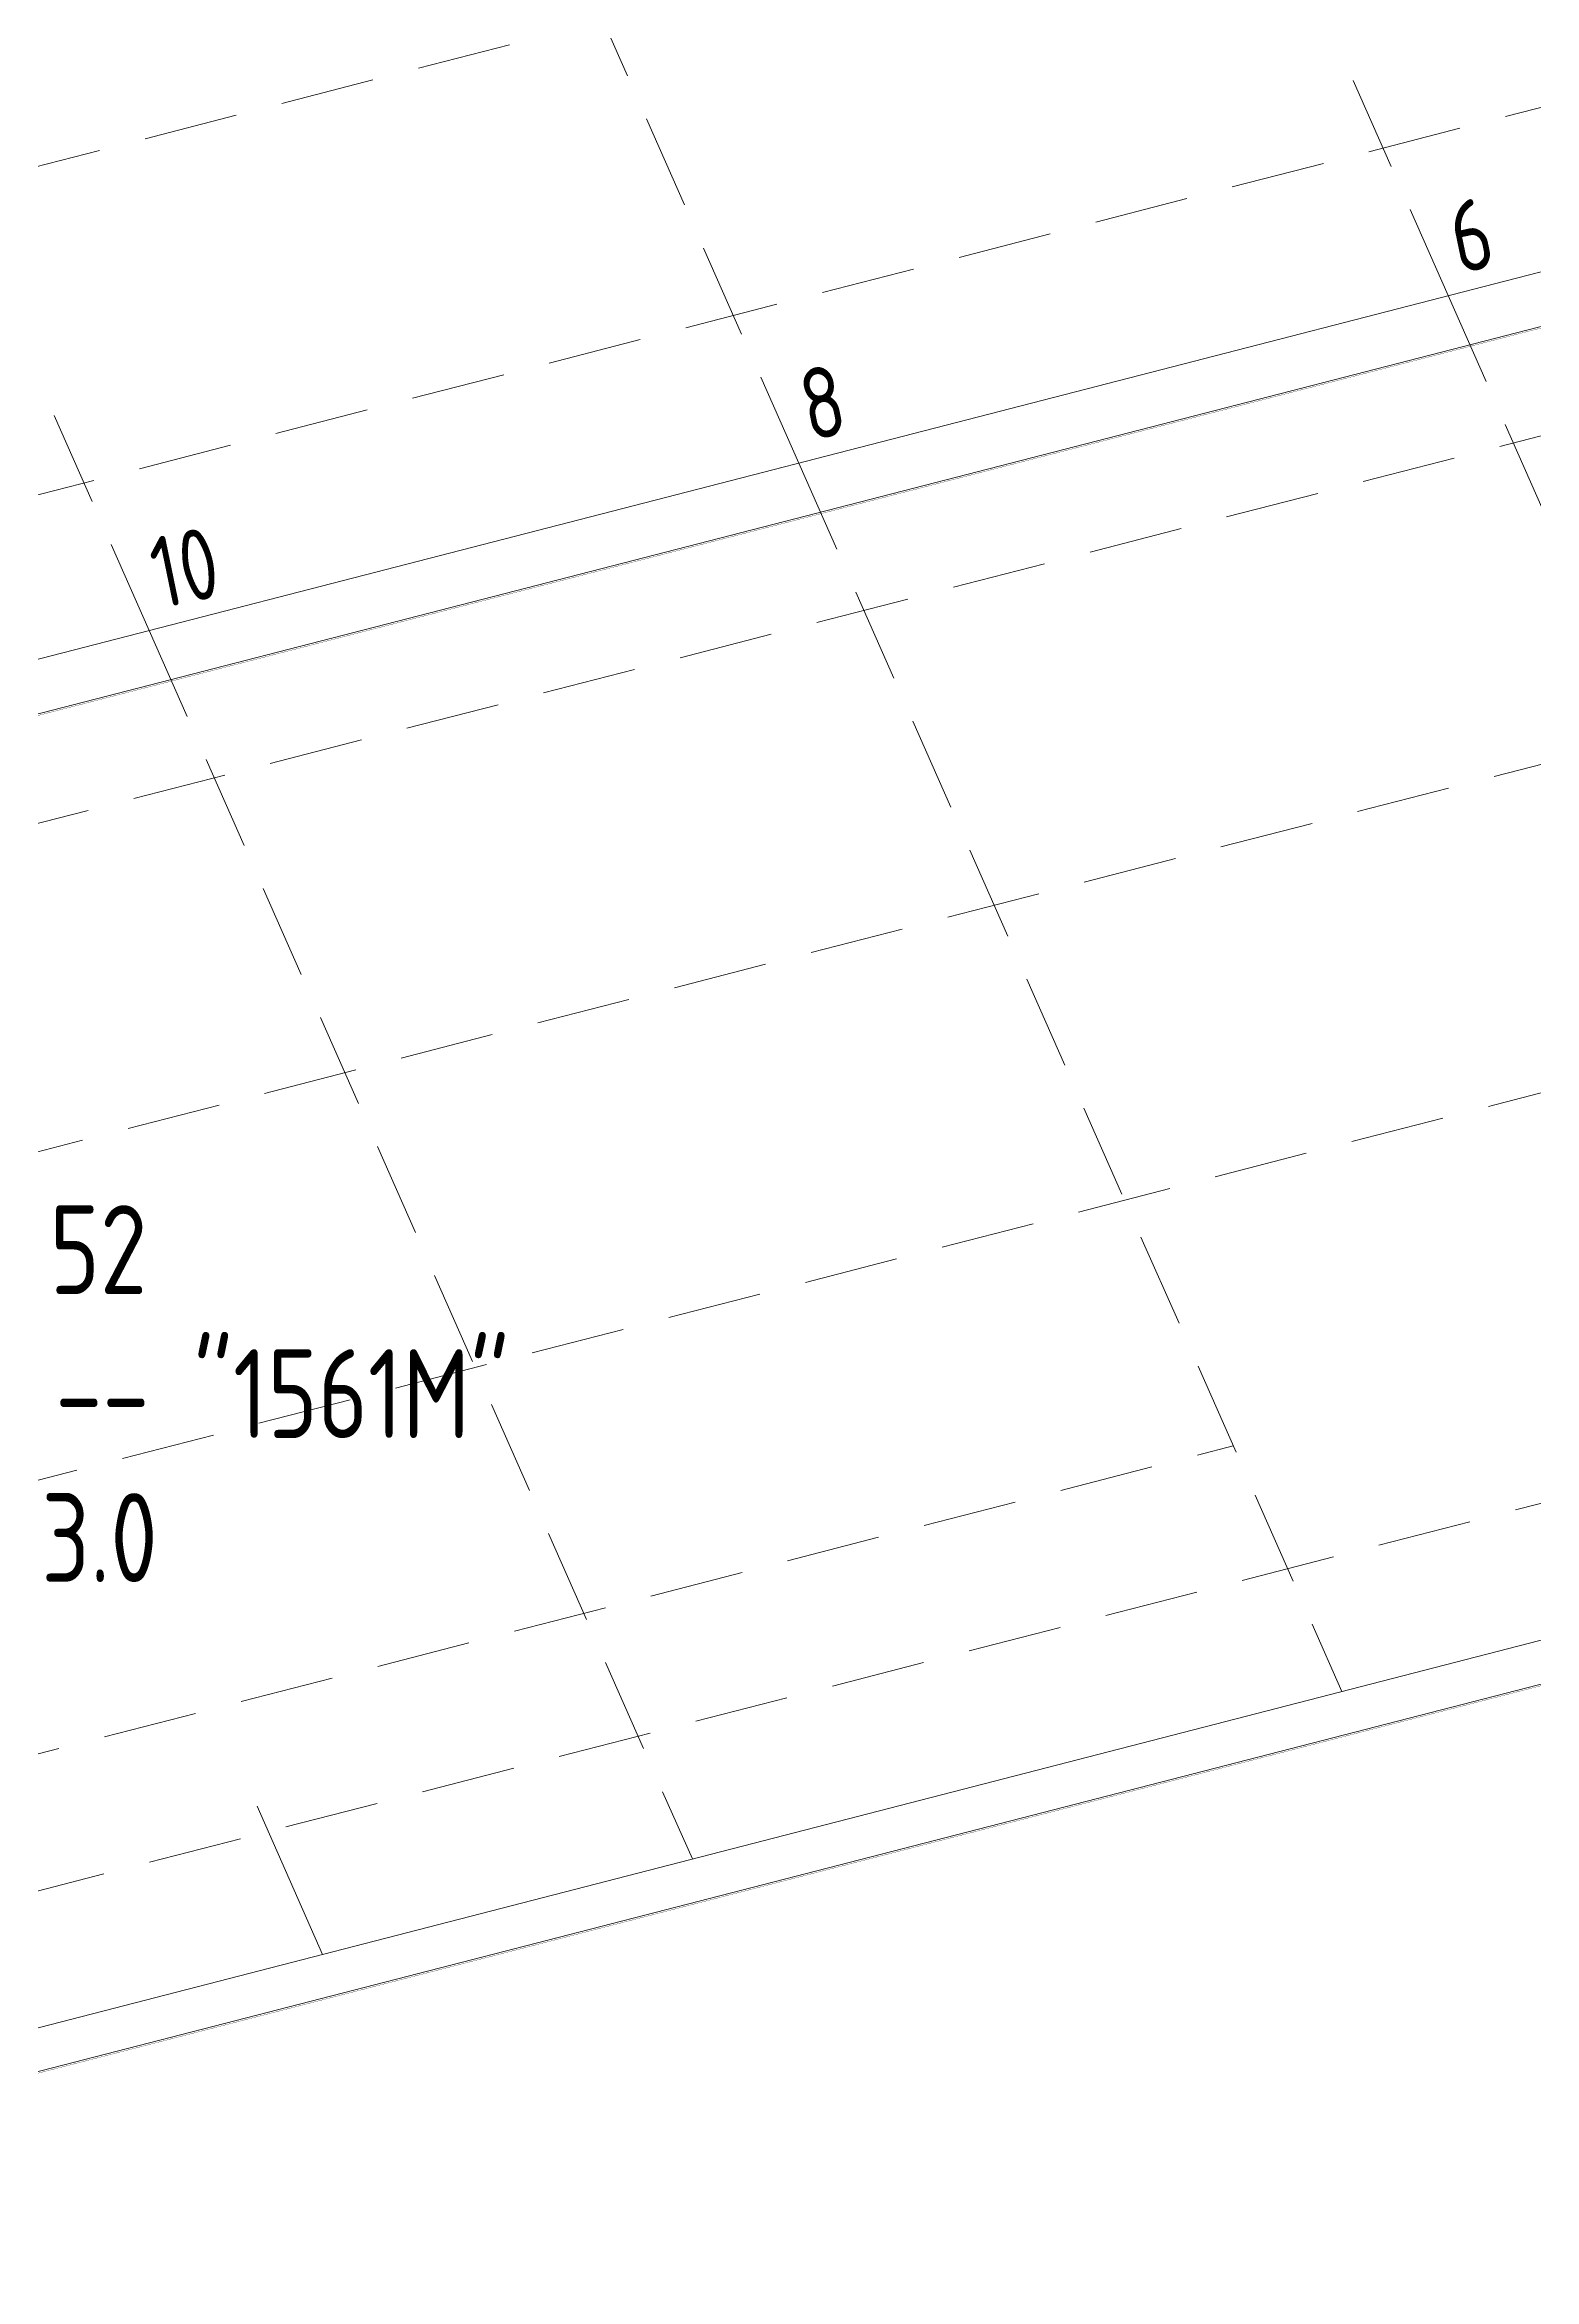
# Model space of a CAD drawing. Header units: millimetres. Extents: x 149544 to 197467, y -3118 to 25363.
# Drawn here: x 194518 to 195524, y 7266 to 8774 of the extents above; entities that cross this region are included whole.
import ezdxf

# ---------------------------------------------------------------- set-up
doc = ezdxf.new("R2010")
doc.units = ezdxf.units.MM
doc.header["$MEASUREMENT"] = 0
for name, pattern in [('K5LT32774', [0]), ('K5LT32778', [0]), ('K5LT32780', [0]), ('K5LT32788', [0]), ('K5LT32803', [95.25, 63.5, -31.75])]:
    doc.linetypes.add(name, pattern=pattern)
doc.layers.add('IDENT', color=7, linetype='Continuous')
doc.styles.add('KTEXTSTYLE', font='GOST_AU.SHX', dxfattribs={"width": 0.96, "height": 5})

# ---------------------------------------------------------------- blocks, each defined once
blk = doc.blocks.new('U6')
at = {"layer": 'IDENT', "color": 7, "char_height": 0.2, "attachment_point": 1, "style": 'KTEXTSTYLE'}
for s, insert in [('\\H3.5;\\W0.965;\\Q15;\\Q0;\\H60.00;52', (-152436.5, -9761.8)), ('\\H3.5;\\W0.965;\\Q15;\\Q0;\\H60.00;       -- "1561M"', (-152640.5, -9859)), ('\\H3.5;\\W0.965;\\Q15;\\Q0;\\H60.00;3.0', (-152442.1, -9956.2))]:
    blk.add_mtext(s, dxfattribs=dict(at, insert=insert))

msp = doc.modelspace()

# ---------------------------------------------------------------- linework, layer by layer
at = {"color": 0, "linetype": 'K5LT32803', "lineweight": 18}
for p, q in [((195465.7, 8605), (195098.9, 9434.5)), ((195027.2, 8491.9), (194660.4, 9321.5)), ((194588.7, 8378.9), (194222, 9208.4)), ((191911.2, 8021.3), (195962.1, 9065.7)), ((191999.5, 7822.3), (196050.2, 8866.6)), ((192087.9, 7623.3), (196138.2, 8667.5)), ((195465.7, 8605), (195832.4, 7775.5)), ((195027.2, 8491.9), (195393.9, 7662.4)), ((192176.3, 7424.3), (196226.2, 8468.4)), ((194588.7, 8378.9), (194955.4, 7549.4)), ((192264.7, 7225.3), (196314.2, 8269.3)), ((192375.2, 6976.5), (195795.7, 7858.4)), ((194005.1, 7489.2), (195320.6, 7828.3))]:
    msp.add_line(p, q, dxfattribs=at)
at = {"color": 0, "linetype": 'K5LT32778', "lineweight": 18}
msp.add_line((196086.9, 8765.1), (192043.7, 7722.8), dxfattribs=at)
at = {"color": 0, "linetype": 'K5LT32774', "lineweight": 18}
for p, q in [((192058.5, 7689.6), (196108.1, 8733.6)), ((192412, 6893.6), (196460.9, 7937.5)), ((192423.8, 6867.1), (196472.6, 7910.9))]:
    msp.add_line(p, q, dxfattribs=at)
at = {"color": 0, "linetype": 'K5LT32780', "lineweight": 18}
msp.add_line((194661.5, 7585), (194705.7, 7485), dxfattribs=at)
at = {"color": 0, "linetype": 'K5LT32788', "const_width": 0.18}
for points in [[(196108.1, 8733.6), (193361, 8025.4), (193360.6, 8024.2), (196107.7, 8732.4)], [(193361, 8025.4), (196108.1, 8733.6), (196107.7, 8732.4), (193360.6, 8024.2)], [(193724.8, 7202.5), (196472.6, 7910.9), (196472.2, 7909.7), (193724.4, 7201.3)]]:
    msp.add_lwpolyline(points, dxfattribs=at)

# ---------------------------------------------------------------- block references
at = {"color": 0}
msp.add_blockref('U6', (346958, 17752.6), dxfattribs=at)

# ---------------------------------------------------------------- texts
at = {"color": 0, "char_height": 2.5, "attachment_point": 1, "rotation": 11.7008, "style": 'KTEXTSTYLE'}
for s, insert in [('{\\H19.2x;\\W0.965;\\C6;6}', (195463.1, 8666.5)), ('{\\H19.2x;\\W0.965;\\C6;8}', (195024.6, 8553.5)), ('{\\H19.2x;\\W0.965;\\C6;10}', (194586.1, 8440.4))]:
    msp.add_mtext(s, dxfattribs=dict(at, insert=insert))

doc.saveas('drawing.dxf')
